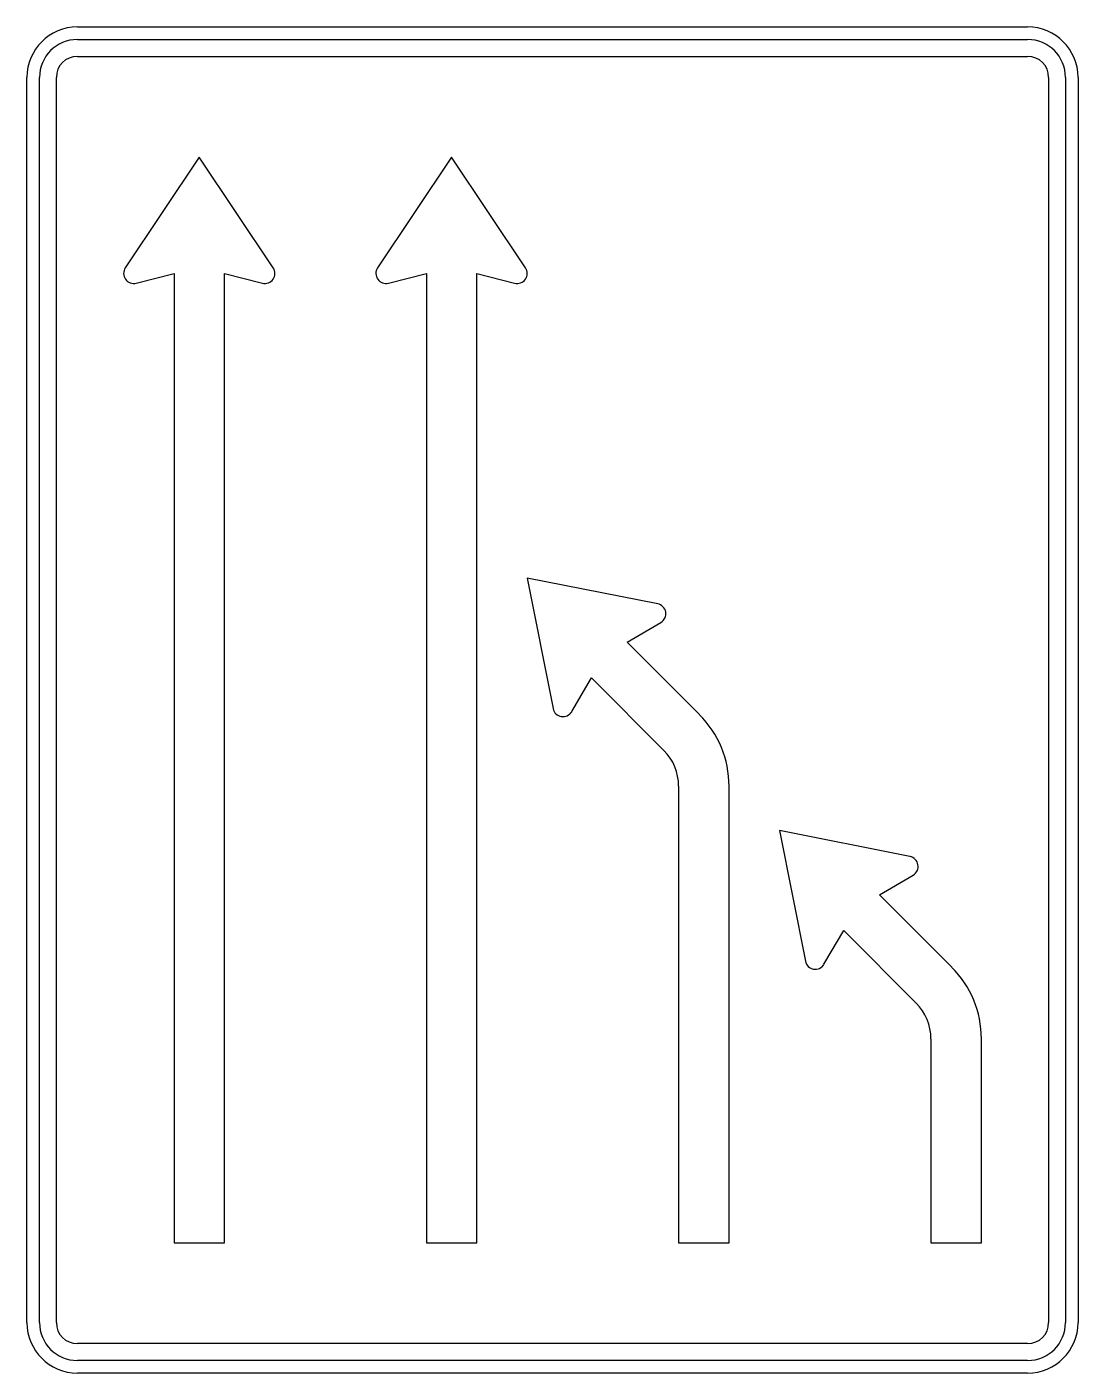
# Model space of a CAD drawing. Extents: x 0 to 1250, y 0 to 1600.
import ezdxf

# ---------------------------------------------------------------- set-up
doc = ezdxf.new("R2010")
doc.units = 0
doc.header["$LTSCALE"] = 25
doc.linetypes.add('AUSGEZOGEN', pattern=[0])
doc.layers.get('0').update_dxf_attribs({"linetype": 'AUSGEZOGEN'})

msp = doc.modelspace()

# ---------------------------------------------------------------- linework, layer by layer
for p, q in [((60, 1600), (1190, 1600)), ((60, 1585), (1190, 1585)), ((60, 1565), (1190, 1565)), ((0, 60), (0, 1540)), ((15, 60), (15, 1540)), ((35, 60), (35, 1540)), ((1215, 1540), (1215, 60)), ((1235, 1540), (1235, 60)), ((1250, 1540), (1250, 60)), ((205, 1445), (117, 1313.7)), ((293, 1313.7), (205, 1445)), ((505, 1445), (417, 1313.7)), ((593, 1313.7), (505, 1445)), ((130, 1295.4), (175, 1307)), ((175, 1307), (175, 155)), ((235, 1307), (280, 1295.4)), ((235, 155), (235, 1307)), ((430, 1295.4), (475, 1307)), ((475, 1307), (475, 155)), ((535, 1307), (580, 1295.4)), ((535, 155), (535, 1307)), ((750.1, 914.3), (595, 945)), ((595, 945), (625.7, 789.9)), ((713.8, 868.6), (753.8, 892.2)), ((799.9, 782.6), (713.8, 868.6)), ((647.8, 786.2), (671.4, 826.2)), ((671.4, 826.2), (757.4, 740.1)), ((775, 697.7), (775, 155)), ((835, 155), (835, 697.7)), ((1050.1, 614), (895, 644.7)), ((895, 644.7), (925.7, 489.6)), ((1013.8, 568.3), (1053.8, 591.9)), ((1099.9, 482.3), (1013.8, 568.3)), ((947.8, 485.9), (971.4, 525.9)), ((971.4, 525.9), (1057.4, 439.8)), ((1075, 397.4), (1075, 155)), ((1135, 155), (1135, 397.4)), ((175, 155), (235, 155)), ((475, 155), (535, 155)), ((775, 155), (835, 155)), ((1075, 155), (1135, 155)), ((1190, 35), (60, 35)), ((1190, 15), (60, 15)), ((1190, 0), (60, 0))]:
    msp.add_line(p, q)
for centre, radius, start, end in [((60, 1540), 60, 90, 180), ((1190, 1540), 60, 0, 90), ((60, 1540), 45, 90, 180), ((1190, 1540), 45, 0, 90), ((60, 1540), 25, 90, 180), ((1190, 1540), 25, 0, 90), ((127, 1307), 12, 146.195, 284.475), ((283, 1307), 12, 255.525, 393.805), ((427, 1307), 12, 146.195, 284.475), ((583, 1307), 12, 255.525, 393.805), ((747.8, 902.5), 12, 300.52, 438.805), ((637.5, 792.2), 12, 191.195, 329.48), ((715, 697.7), 120, 0, 45), ((715, 697.7), 60, 0, 45), ((1047.8, 602.2), 12, 300.52, 438.805), ((937.5, 491.9), 12, 191.195, 329.48), ((1015, 397.4), 120, 0, 45), ((1015, 397.4), 60, 0, 45), ((60, 60), 60, 180, 270), ((60, 60), 45, 180, 270), ((60, 60), 25, 180, 270), ((1190, 60), 60, 270, 360), ((1190, 60), 45, 270, 360), ((1190, 60), 25, 270, 360)]:
    msp.add_arc(centre, radius, start, end)

doc.saveas('drawing.dxf')
